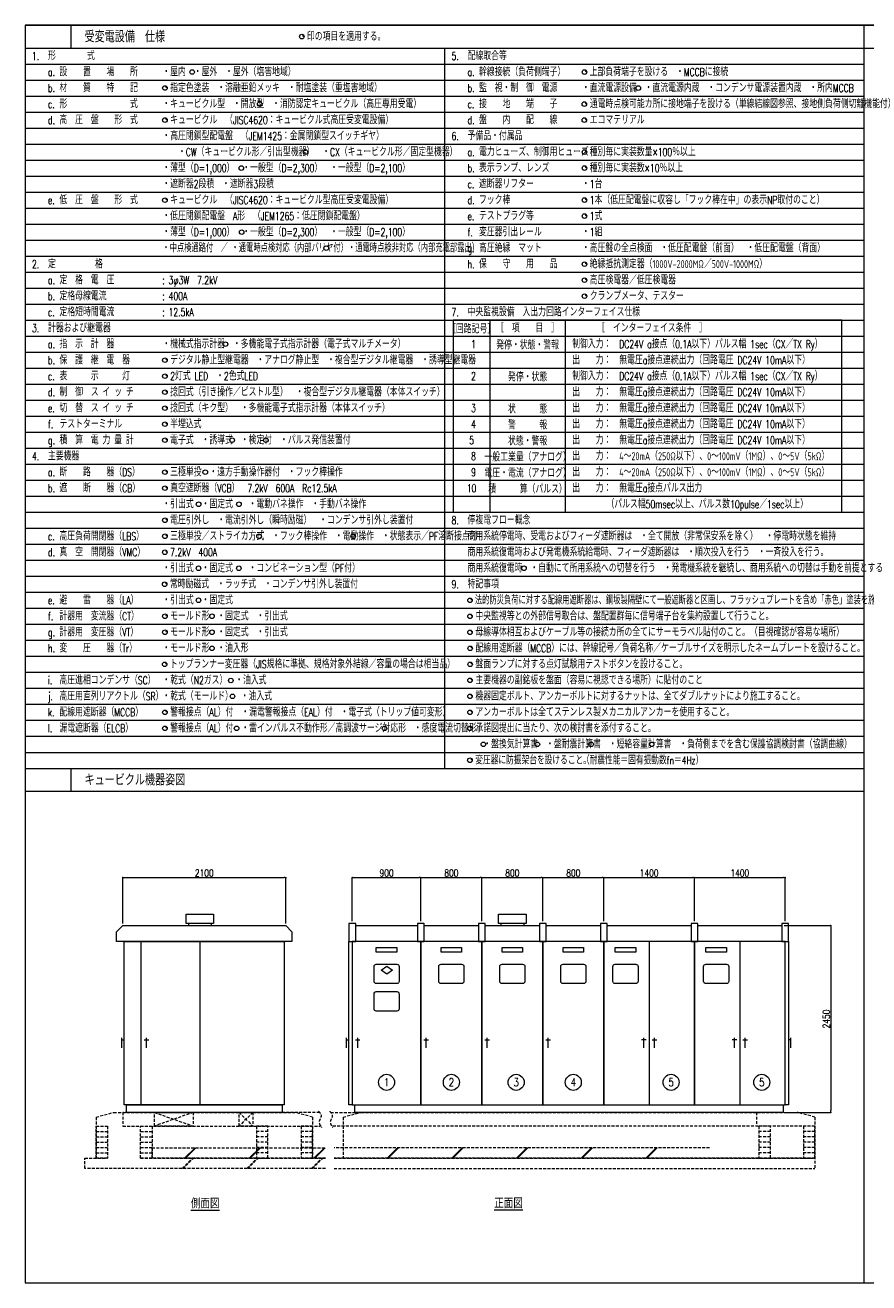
# Model space of a CAD drawing. Header units: millimetres. Extents: x 14 to 828, y 15 to 581.
# Drawn here: x 14 to 383, y 31 to 581 of the extents above; entities that cross this region are included whole.
import ezdxf
from ezdxf.enums import TextEntityAlignment as Align

# ---------------------------------------------------------------- set-up
doc = ezdxf.new("R2010")
doc.units = ezdxf.units.MM
doc.header["$LTSCALE"] = 0.2
doc.linetypes.add('HIDDEN', pattern=[9.525, 6.35, -3.175])
doc.layers.get('Defpoints').update_dxf_attribs({"color": 5})
for name, color, linetype in [('1_シンボル', 2, 'Continuous'), ('1_寸法', 7, 'Continuous'), ('1_文字', 3, 'Continuous'), ('1_表', 7, 'Continuous'), ('A_建築', 8, 'Continuous'), ('文字', 3, 'Continuous')]:
    doc.layers.add(name, color=color, linetype=linetype)
doc.styles.add('Dim', font='simplex.shx', dxfattribs={"width": 0.8, "bigfont": 'extfont2.shx'})
doc.styles.get("Standard").update_dxf_attribs({"font": 'simplex.shx', "width": 0.8, "bigfont": 'extfont2.shx'})
doc.dimstyles.new('1-1', dxfattribs={"dimtxt": 3, "dimasz": 0.75, "dimexe": 0, "dimexo": 1, "dimgap": 0.5, "dimtad": 1, "dimdec": 0, "dimtxsty": 'Dim', "dimblk": 'DOT', "dimcen": 2.5, "dimadec": 0, "dimazin": 0, "dimtfac": 1, "dimtdec": 0, "dimtix": 1, "dimtmove": 2, "dimatfit": 3, "dimldrblk": '引出', "dimfxl": 1, "dimlwd": -1, "dimlwe": -1, "dimarcsym": 0})

# ---------------------------------------------------------------- blocks, each defined once
blk = doc.blocks.new('_Dot')
at = {"color": 0, "linetype": 'ByBlock', "lineweight": -2}
blk.add_line((-0.5, 0), (-1, 0), dxfattribs=at)
at = {"color": 0, "linetype": 'ByBlock', "const_width": 0.5}
blk.add_lwpolyline([(-0.25, 0, 1), (0.25, 0, 1)], format="xyb", close=True, dxfattribs=at)
blk = doc.blocks.new('*D32')
at = {"layer": '1_寸法', "color": 0, "transparency": 16777216}
for p, q in [((56.19, 188.66), (56.19, 208.64)), ((56.94, 208.64), (126.76, 208.64)), ((127.51, 188.66), (127.51, 208.64))]:
    blk.add_line(p, q, dxfattribs=at)
at = {"layer": 'Defpoints', "color": 0, "transparency": 16777216}
for p in [(127.51, 208.64), (56.19, 187.66), (127.51, 187.66)]:
    blk.add_point(p, dxfattribs=at)
at = {"layer": '1_寸法', "color": 0, "transparency": 16777216, "xscale": 0.75, "yscale": 0.75, "zscale": 0.75, "rotation": 180}
blk.add_blockref('_Dot', (56.19, 208.64), dxfattribs=at)
at = {"layer": '1_寸法', "color": 0, "transparency": 16777216, "xscale": 0.75, "yscale": 0.75, "zscale": 0.75}
blk.add_blockref('_Dot', (127.51, 208.64), dxfattribs=at)
at = {"layer": '1_寸法', "color": 0, "transparency": 16777216, "insert": (91.85, 210.64), "char_height": 3, "attachment_point": 5, "style": 'Dim'}
blk.add_mtext('2100', dxfattribs=at)
blk = doc.blocks.new('引出')
at = {"color": 0, "linetype": 'ByBlock', "lineweight": -2}
for p, q in [((-3.86, 1.04), (0, 0)), ((0, 0), (-1, 0))]:
    blk.add_line(p, q, dxfattribs=at)
blk = doc.blocks.new('*D33')
at = {"layer": '1_寸法', "color": 0, "transparency": 16777216}
for p, q in [((156.58, 189.66), (156.58, 208.64)), ((157.33, 208.64), (185.83, 208.64)), ((186.58, 189.66), (186.58, 208.64))]:
    blk.add_line(p, q, dxfattribs=at)
at = {"layer": 'Defpoints', "color": 0, "transparency": 16777216}
for p in [(186.58, 208.64), (156.58, 188.66), (186.58, 188.66)]:
    blk.add_point(p, dxfattribs=at)
at = {"layer": '1_寸法', "color": 0, "transparency": 16777216, "xscale": 0.75, "yscale": 0.75, "zscale": 0.75, "rotation": 180}
blk.add_blockref('_Dot', (156.58, 208.64), dxfattribs=at)
at = {"layer": '1_寸法', "color": 0, "transparency": 16777216, "xscale": 0.75, "yscale": 0.75, "zscale": 0.75}
blk.add_blockref('_Dot', (186.58, 208.64), dxfattribs=at)
at = {"layer": '1_寸法', "color": 0, "transparency": 16777216, "insert": (171.58, 210.64), "char_height": 3, "attachment_point": 5, "style": 'Dim'}
blk.add_mtext('900', dxfattribs=at)
blk = doc.blocks.new('*D34')
at = {"layer": '1_寸法', "color": 0, "transparency": 16777216}
for p, q in [((186.58, 189.66), (186.58, 208.64)), ((187.33, 208.64), (212.5, 208.64)), ((213.25, 189.66), (213.25, 208.64))]:
    blk.add_line(p, q, dxfattribs=at)
at = {"layer": 'Defpoints', "color": 0, "transparency": 16777216}
for p in [(213.25, 208.64), (186.58, 188.66), (213.25, 188.66)]:
    blk.add_point(p, dxfattribs=at)
at = {"layer": '1_寸法', "color": 0, "transparency": 16777216, "xscale": 0.75, "yscale": 0.75, "zscale": 0.75, "rotation": 180}
blk.add_blockref('_Dot', (186.58, 208.64), dxfattribs=at)
at = {"layer": '1_寸法', "color": 0, "transparency": 16777216, "xscale": 0.75, "yscale": 0.75, "zscale": 0.75}
blk.add_blockref('_Dot', (213.25, 208.64), dxfattribs=at)
at = {"layer": '1_寸法', "color": 0, "transparency": 16777216, "insert": (199.91, 210.64), "char_height": 3, "attachment_point": 5, "style": 'Dim'}
blk.add_mtext('800', dxfattribs=at)
blk = doc.blocks.new('*D35')
at = {"layer": '1_寸法', "color": 0, "transparency": 16777216}
for p, q in [((213.25, 189.66), (213.25, 208.64)), ((214, 208.64), (239.16, 208.64)), ((239.91, 189.66), (239.91, 208.64))]:
    blk.add_line(p, q, dxfattribs=at)
at = {"layer": 'Defpoints', "color": 0, "transparency": 16777216}
for p in [(239.91, 208.64), (213.25, 188.66), (239.91, 188.66)]:
    blk.add_point(p, dxfattribs=at)
at = {"layer": '1_寸法', "color": 0, "transparency": 16777216, "xscale": 0.75, "yscale": 0.75, "zscale": 0.75, "rotation": 180}
blk.add_blockref('_Dot', (213.25, 208.64), dxfattribs=at)
at = {"layer": '1_寸法', "color": 0, "transparency": 16777216, "xscale": 0.75, "yscale": 0.75, "zscale": 0.75}
blk.add_blockref('_Dot', (239.91, 208.64), dxfattribs=at)
at = {"layer": '1_寸法', "color": 0, "transparency": 16777216, "insert": (226.58, 210.64), "char_height": 3, "attachment_point": 5, "style": 'Dim'}
blk.add_mtext('800', dxfattribs=at)
blk = doc.blocks.new('*D36')
at = {"layer": '1_寸法', "color": 0, "transparency": 16777216}
for p, q in [((239.91, 189.66), (239.91, 208.64)), ((240.66, 208.64), (265.83, 208.64)), ((266.58, 189.66), (266.58, 208.64))]:
    blk.add_line(p, q, dxfattribs=at)
at = {"layer": 'Defpoints', "color": 0, "transparency": 16777216}
for p in [(266.58, 208.64), (239.91, 188.66), (266.58, 188.66)]:
    blk.add_point(p, dxfattribs=at)
at = {"layer": '1_寸法', "color": 0, "transparency": 16777216, "xscale": 0.75, "yscale": 0.75, "zscale": 0.75, "rotation": 180}
blk.add_blockref('_Dot', (239.91, 208.64), dxfattribs=at)
at = {"layer": '1_寸法', "color": 0, "transparency": 16777216, "xscale": 0.75, "yscale": 0.75, "zscale": 0.75}
blk.add_blockref('_Dot', (266.58, 208.64), dxfattribs=at)
at = {"layer": '1_寸法', "color": 0, "transparency": 16777216, "insert": (253.25, 210.64), "char_height": 3, "attachment_point": 5, "style": 'Dim'}
blk.add_mtext('800', dxfattribs=at)
blk = doc.blocks.new('*D37')
at = {"layer": '1_寸法', "color": 0, "transparency": 16777216}
for p, q in [((266.58, 189.66), (266.58, 208.64)), ((267.33, 208.64), (305.5, 208.64)), ((306.25, 189.66), (306.25, 208.64))]:
    blk.add_line(p, q, dxfattribs=at)
at = {"layer": 'Defpoints', "color": 0, "transparency": 16777216}
for p in [(306.25, 208.64), (266.58, 188.66), (306.25, 188.66)]:
    blk.add_point(p, dxfattribs=at)
at = {"layer": '1_寸法', "color": 0, "transparency": 16777216, "xscale": 0.75, "yscale": 0.75, "zscale": 0.75, "rotation": 180}
blk.add_blockref('_Dot', (266.58, 208.64), dxfattribs=at)
at = {"layer": '1_寸法', "color": 0, "transparency": 16777216, "xscale": 0.75, "yscale": 0.75, "zscale": 0.75}
blk.add_blockref('_Dot', (306.25, 208.64), dxfattribs=at)
at = {"layer": '1_寸法', "color": 0, "transparency": 16777216, "insert": (286.41, 210.64), "char_height": 3, "attachment_point": 5, "style": 'Dim'}
blk.add_mtext('1400', dxfattribs=at)
blk = doc.blocks.new('*D38')
at = {"layer": '1_寸法', "color": 0, "transparency": 16777216}
for p, q in [((345.41, 187.66), (365.87, 187.66)), ((365.87, 186.91), (365.87, 106.74)), ((345.41, 105.99), (365.87, 105.99))]:
    blk.add_line(p, q, dxfattribs=at)
at = {"layer": 'Defpoints', "color": 0, "transparency": 16777216}
for p in [(344.41, 187.66), (344.41, 105.99), (365.87, 105.99)]:
    blk.add_point(p, dxfattribs=at)
at = {"layer": '1_寸法', "color": 0, "transparency": 16777216, "xscale": 0.75, "yscale": 0.75, "zscale": 0.75}
for p, rotation in [((365.87, 187.66), 90), ((365.87, 105.99), 270)]:
    blk.add_blockref('_Dot', p, dxfattribs=dict(at, rotation=rotation))
at = {"layer": '1_寸法', "color": 0, "transparency": 16777216, "insert": (363.87, 146.82), "char_height": 3, "attachment_point": 5, "rotation": 90, "style": 'Dim'}
blk.add_mtext('2450', dxfattribs=at)
blk = doc.blocks.new('*D39')
at = {"layer": '1_寸法', "color": 0, "transparency": 16777216}
for p, q in [((306.25, 189.66), (306.25, 208.64)), ((307, 208.64), (345.16, 208.64)), ((345.91, 189.66), (345.91, 208.64))]:
    blk.add_line(p, q, dxfattribs=at)
at = {"layer": 'Defpoints', "color": 0, "transparency": 16777216}
for p in [(345.91, 208.64), (306.25, 188.66), (345.91, 188.66)]:
    blk.add_point(p, dxfattribs=at)
at = {"layer": '1_寸法', "color": 0, "transparency": 16777216, "xscale": 0.75, "yscale": 0.75, "zscale": 0.75, "rotation": 180}
blk.add_blockref('_Dot', (306.25, 208.64), dxfattribs=at)
at = {"layer": '1_寸法', "color": 0, "transparency": 16777216, "xscale": 0.75, "yscale": 0.75, "zscale": 0.75}
blk.add_blockref('_Dot', (345.91, 208.64), dxfattribs=at)
at = {"layer": '1_寸法', "color": 0, "transparency": 16777216, "insert": (326.08, 210.64), "char_height": 3, "attachment_point": 5, "style": 'Dim'}
blk.add_mtext('1400', dxfattribs=at)

msp = doc.modelspace()

# ---------------------------------------------------------------- hatches: boundary and pattern name
at = {"layer": 'A_建築', "linetype": 'HIDDEN'}
h = msp.add_hatch(dxfattribs=at)
h.set_pattern_fill('JIS_LC_20', color=8)
h.set_pattern_definition([(45, (1115.016, -692.438), (-14.14214, 14.14214), []), (45, (1115.416, -692.438), (-14.14214, 14.14214), [])])
h.paths.add_polyline_path([(144.88, 85.99), (144.88, 90.54), (69, 90.54), (69, 85.99)])
h = msp.add_hatch(dxfattribs=at)
h.set_pattern_fill('JIS_LC_20', color=8)
h.set_pattern_definition([(45, (1118.74, -692.438), (-14.14214, 14.14214), []), (45, (1119.14, -692.438), (-14.14214, 14.14214), [])])
h.paths.add_polyline_path([(148.6, 85.99), (148.6, 90.54), (307.77, 90.54), (307.77, 85.99)])

# ---------------------------------------------------------------- linework, layer by layer
at = {"layer": '1_シンボル'}
for p, q in [((286.41, 180.66), (286.41, 109.32)), ((326.08, 180.66), (326.08, 109.32)), ((55.85, 134.21), (55.85, 138.58)), ((66.61, 134.21), (66.61, 138.58)), ((154.08, 134.21), (154.08, 138.58)), ((158.94, 134.21), (158.94, 138.58)), ((188.94, 134.21), (188.94, 138.58)), ((215.61, 134.21), (215.61, 138.58)), ((242.28, 134.21), (242.28, 138.58)), ((284.05, 134.21), (284.05, 138.58)), ((288.78, 134.21), (288.78, 138.58)), ((323.72, 134.21), (323.72, 138.58)), ((328.44, 134.21), (328.44, 138.58)), ((348.41, 134.21), (348.41, 138.58))]:
    msp.add_line(p, q, dxfattribs=at)
at = {"layer": '1_シンボル', "color": 7}
for points in [[(83.89, 188.66), (83.89, 192.66), (95.89, 192.66), (95.89, 188.66)], [(220.58, 188.66), (220.58, 192.66), (232.58, 192.66), (232.58, 188.66)]]:
    msp.add_lwpolyline(points, close=True, dxfattribs=at)
at = {"layer": '1_シンボル'}
for points in [[(53.51, 180.66), (53.51, 184.97), (56.19, 187.66), (127.51, 187.66), (127.51, 187.66), (130.19, 184.97), (130.19, 180.66)], [(155.08, 180.66), (158.08, 180.66), (158.08, 188.66), (155.08, 188.66)], [(158.08, 187.66), (185.08, 187.66), (185.08, 180.66), (158.08, 180.66)], [(185.08, 180.66), (188.08, 180.66), (188.08, 188.66), (185.08, 188.66)], [(188.08, 187.66), (211.75, 187.66), (211.75, 180.66), (188.08, 180.66)], [(211.75, 180.66), (214.75, 180.66), (214.75, 188.66), (211.75, 188.66)], [(211.75, 180.66), (214.75, 180.66), (214.75, 188.66), (211.75, 188.66)], [(214.75, 187.66), (238.41, 187.66), (238.41, 180.66), (214.75, 180.66)], [(238.41, 180.66), (241.41, 180.66), (241.41, 188.66), (238.41, 188.66)], [(241.41, 187.66), (265.08, 187.66), (265.08, 180.66), (241.41, 180.66)], [(265.08, 180.66), (268.08, 180.66), (268.08, 188.66), (265.08, 188.66)], [(268.08, 187.66), (304.75, 187.66), (304.75, 180.66), (268.08, 180.66)], [(304.75, 180.66), (307.75, 180.66), (307.75, 188.66), (304.75, 188.66)], [(307.75, 187.66), (344.41, 187.66), (344.41, 180.66), (307.75, 180.66)], [(344.41, 180.66), (347.41, 180.66), (347.41, 188.66), (344.41, 188.66)], [(56.85, 180.66), (126.85, 180.66), (126.85, 109.32), (56.85, 109.32)], [(89.89, 109.32), (64.25, 109.32), (64.25, 180.66), (89.89, 180.66)], [(156.58, 109.32), (155.08, 109.32), (155.08, 180.66), (156.58, 180.66)], [(186.58, 180.66), (156.58, 180.66), (156.58, 109.32), (186.58, 109.32)], [(167.08, 178.11), (176.08, 178.11), (176.08, 176.11), (167.08, 176.11)], [(213.25, 180.66), (186.58, 180.66), (186.58, 109.32), (213.25, 109.32)], [(195.41, 178.11), (204.41, 178.11), (204.41, 176.11), (195.41, 176.11)], [(239.91, 180.66), (213.25, 180.66), (213.25, 109.32), (239.91, 109.32)], [(222.08, 178.11), (231.08, 178.11), (231.08, 176.11), (222.08, 176.11)], [(266.58, 180.66), (239.91, 180.66), (239.91, 109.32), (266.58, 109.32)], [(248.75, 178.11), (257.75, 178.11), (257.75, 176.11), (248.75, 176.11)], [(306.25, 180.66), (266.58, 180.66), (266.58, 109.32), (306.25, 109.32)], [(271.56, 178.11), (280.56, 178.11), (280.56, 176.11), (271.56, 176.11)], [(345.91, 180.66), (306.25, 180.66), (306.25, 109.32), (345.91, 109.32)], [(311.23, 178.11), (320.23, 178.11), (320.23, 176.11), (311.23, 176.11)], [(347.41, 109.32), (345.91, 109.32), (345.91, 180.66), (347.41, 180.66)], [(169.17, 168.11), (171.67, 169.86), (174.17, 168.11), (171.67, 166.36)], [(57.85, 109.32), (125.85, 109.32), (125.85, 105.99), (57.85, 105.99)], [(157.73, 109.32), (345.07, 109.32), (345.07, 105.99), (157.73, 105.99)]]:
    msp.add_lwpolyline(points, close=True, dxfattribs=at)
for points in [[(84.89, 188.66), (84.89, 187.66)], [(94.89, 188.66), (94.89, 187.66)], [(221.58, 188.66), (221.58, 187.66)], [(231.58, 188.66), (231.58, 187.66)], [(55.85, 137.68), (56.85, 137.68)], [(65.61, 137.68), (67.61, 137.68)], [(154.08, 137.68), (155.08, 137.68)], [(157.94, 137.68), (159.94, 137.68)], [(187.94, 137.68), (189.94, 137.68)], [(214.61, 137.68), (216.61, 137.68)], [(241.28, 137.68), (243.28, 137.68)], [(285.05, 137.68), (283.05, 137.68)], [(287.78, 137.68), (289.78, 137.68)], [(324.72, 137.68), (322.72, 137.68)], [(327.44, 137.68), (329.44, 137.68)], [(348.41, 137.68), (347.41, 137.68)]]:
    msp.add_lwpolyline(points, dxfattribs=at)
for points in [[(177.08, 169.78), (177.08, 163.28, -0.414214), (176.08, 162.28), (167.08, 162.28, -0.414214), (166.08, 163.28), (166.08, 169.78, -0.414214), (167.08, 170.78), (176.08, 170.78, -0.414214)], [(205.41, 169.78), (205.41, 163.28, -0.414214), (204.41, 162.28), (195.41, 162.28, -0.414214), (194.41, 163.28), (194.41, 169.78, -0.414214), (195.41, 170.78), (204.41, 170.78, -0.414214)], [(232.08, 169.78), (232.08, 163.28, -0.414214), (231.08, 162.28), (222.08, 162.28, -0.414214), (221.08, 163.28), (221.08, 169.78, -0.414214), (222.08, 170.78), (231.08, 170.78, -0.414214)], [(258.75, 169.78), (258.75, 163.28, -0.414214), (257.75, 162.28), (248.75, 162.28, -0.414214), (247.75, 163.28), (247.75, 169.78, -0.414214), (248.75, 170.78), (257.75, 170.78, -0.414214)], [(281.56, 169.78), (281.56, 163.28, -0.414214), (280.56, 162.28), (271.56, 162.28, -0.414214), (270.56, 163.28), (270.56, 169.78, -0.414214), (271.56, 170.78), (280.56, 170.78, -0.414214)], [(321.23, 169.78), (321.23, 163.28, -0.414214), (320.23, 162.28), (311.23, 162.28, -0.414214), (310.23, 163.28), (310.23, 169.78, -0.414214), (311.23, 170.78), (320.23, 170.78, -0.414214)], [(177.08, 157.78), (177.08, 151.28, -0.414214), (176.08, 150.28), (167.08, 150.28, -0.414214), (166.08, 151.28), (166.08, 157.78, -0.414214), (167.08, 158.78), (176.08, 158.78, -0.414214)]]:
    msp.add_lwpolyline(points, format="xyb", close=True, dxfattribs=at)
at = {"layer": '1_文字', "color": 1, "linetype": 'Continuous'}
msp.add_circle((134.5, 576.44), 1, dxfattribs=at)
at = {"layer": '1_文字', "linetype": 'Continuous'}
for centre in [(171.58, 119.13), (199.91, 119.13), (228.25, 119.13), (253.25, 119.13), (296, 119.13), (335.67, 119.13)]:
    msp.add_circle(centre, 3.5, dxfattribs=at)
at = {"layer": '1_表', "color": 6}
for p, q in [((13.5, 581.44), (827.5, 581.44)), ((33.5, 581.44), (33.5, 571.44)), ((380.5, 31.44), (380.5, 581.44)), ((13.5, 571.44), (827.5, 571.44)), ((197, 256.44), (197, 571.44)), ((13.5, 256.44), (380.5, 256.44)), ((33.5, 256.44), (33.5, 246.44)), ((13.5, 246.44), (380.5, 246.44))]:
    msp.add_line(p, q, dxfattribs=at)
at = {"layer": '1_表'}
for p, q in [((13.5, 564.44), (380.5, 564.44)), ((13.5, 557.44), (380.5, 557.44)), ((13.5, 550.44), (380.5, 550.44)), ((13.5, 543.44), (380.5, 543.44)), ((13.5, 536.44), (380.5, 536.44)), ((13.5, 529.44), (380.5, 529.44)), ((13.5, 522.44), (380.5, 522.44)), ((13.5, 515.44), (380.5, 515.44)), ((13.5, 508.44), (380.5, 508.44)), ((13.5, 501.44), (380.5, 501.44)), ((13.5, 494.44), (380.5, 494.44)), ((13.5, 487.44), (380.5, 487.44)), ((13.5, 480.44), (380.5, 480.44)), ((13.5, 473.44), (380.5, 473.44)), ((13.5, 466.44), (380.5, 466.44)), ((13.5, 459.44), (380.5, 459.44)), ((13.5, 452.44), (380.5, 452.44)), ((216.75, 452.44), (216.75, 368.44)), ((249.75, 452.44), (249.75, 368.44)), ((13.5, 445.44), (380.5, 445.44)), ((13.5, 438.44), (380.5, 438.44)), ((13.5, 431.44), (380.5, 431.44)), ((13.5, 424.44), (380.5, 424.44)), ((13.5, 417.44), (380.5, 417.44)), ((13.5, 410.44), (380.5, 410.44)), ((13.5, 403.44), (380.5, 403.44)), ((13.5, 396.44), (380.5, 396.44)), ((13.5, 389.44), (380.5, 389.44)), ((13.5, 382.44), (380.5, 382.44)), ((13.5, 375.44), (380.5, 375.44)), ((13.5, 368.44), (380.5, 368.44)), ((13.5, 361.44), (380.5, 361.44)), ((13.5, 354.44), (380.5, 354.44)), ((13.5, 347.44), (380.5, 347.44)), ((13.5, 340.44), (380.5, 340.44)), ((13.5, 333.44), (380.5, 333.44)), ((13.5, 326.44), (380.5, 326.44)), ((13.5, 319.44), (380.5, 319.44)), ((13.5, 312.44), (380.5, 312.44)), ((13.5, 305.44), (380.5, 305.44)), ((13.5, 298.44), (380.5, 298.44)), ((13.5, 291.44), (380.5, 291.44)), ((13.5, 284.44), (380.5, 284.44)), ((13.5, 277.44), (380.5, 277.44)), ((13.5, 270.44), (380.5, 270.44)), ((13.5, 263.44), (380.5, 263.44))]:
    msp.add_line(p, q, dxfattribs=at)
at = {"layer": '1_表', "color": 6}
msp.add_lwpolyline([(13.5, 31.44), (827.5, 31.44), (827.5, 581.44), (13.5, 581.44)], close=True, dxfattribs=at)
at = {"layer": '1_表'}
msp.add_lwpolyline([(370.75, 368.44), (370.75, 452.44), (200.75, 452.44), (200.75, 368.44)], close=True, dxfattribs=at)
at = {"layer": 'A_建築', "color": 7, "linetype": 'HIDDEN'}
for p, q in [((44.53, 103.92), (52.25, 105.99)), ((70, 105.99), (87, 99.99)), ((87, 105.99), (70, 99.99)), ((107.08, 105.99), (113.08, 99.99)), ((113.08, 105.99), (107.08, 99.99)), ((147.15, 105.99), (351.18, 105.99)), ((333.43, 105.99), (333.43, 99.99)), ((358.9, 103.92), (351.18, 105.99)), ((358.9, 99.99), (147.61, 99.99)), ((44.53, 97.66), (49.53, 97.66)), ((44.53, 95.32), (49.53, 95.32)), ((64, 97.66), (69, 97.66)), ((64, 95.32), (69, 95.32)), ((119.7, 97.66), (114.7, 97.66)), ((119.7, 95.32), (114.7, 95.32)), ((139.18, 97.66), (134.18, 97.66)), ((139.18, 95.32), (134.18, 95.32)), ((339.43, 97.66), (334.43, 97.66)), ((339.43, 95.32), (334.43, 95.32)), ((358.9, 97.66), (353.9, 97.66)), ((358.9, 95.32), (353.9, 95.32)), ((44.53, 92.99), (49.53, 92.99)), ((44.53, 90.66), (49.53, 90.66)), ((44.53, 88.32), (49.53, 88.32)), ((64, 92.99), (69, 92.99)), ((64, 90.66), (69, 90.66)), ((64, 88.32), (69, 88.32)), ((119.7, 92.99), (114.7, 92.99)), ((119.7, 90.66), (114.7, 90.66)), ((119.7, 88.32), (114.7, 88.32)), ((139.18, 92.99), (134.18, 92.99)), ((139.18, 90.66), (134.18, 90.66)), ((139.18, 88.32), (134.18, 88.32)), ((339.43, 92.99), (334.43, 92.99)), ((339.43, 90.66), (334.43, 90.66)), ((339.43, 88.32), (334.43, 88.32)), ((358.9, 92.99), (353.9, 92.99)), ((358.9, 90.66), (353.9, 90.66)), ((358.9, 88.32), (353.9, 88.32))]:
    msp.add_line(p, q, dxfattribs=at)
at = {"layer": 'A_建築', "linetype": 'HIDDEN'}
for p, q in [((52.25, 105.99), (131.45, 105.99)), ((139.18, 103.92), (131.45, 105.99)), ((152.52, 103.92), (160.25, 105.99))]:
    msp.add_line(p, q, dxfattribs=at)
at = {"layer": 'A_建築', "color": 2, "linetype": 'HIDDEN'}
msp.add_line((64, 85.99), (144.88, 85.99), dxfattribs=at)
at = {"layer": 'A_建築', "color": 8, "linetype": 'HIDDEN'}
for p, q in [((82.16, 81.44), (86.71, 85.99)), ((82.56, 81.44), (87.11, 85.99)), ((110.45, 81.44), (115, 85.99)), ((110.85, 81.44), (115.4, 85.99)), ((138.73, 81.44), (143.28, 85.99)), ((139.13, 81.44), (143.68, 85.99))]:
    msp.add_line(p, q, dxfattribs=at)
at = {"layer": 'A_建築', "color": 7, "linetype": 'HIDDEN'}
for points in [[(142.28, 105.99), (56.25, 105.99), (56.25, 99.99), (142.74, 99.99)], [(44.53, 103.92), (44.53, 85.99)], [(139.18, 103.92), (139.18, 85.99)], [(152.52, 103.92), (152.52, 85.99)], [(358.9, 103.92), (358.9, 81.44)], [(144.88, 81.44), (39.63, 81.44), (39.63, 85.99), (49.53, 85.99)], [(64, 85.99), (144.88, 85.99)], [(358.9, 85.99), (148.6, 85.99)], [(283.73, 85.99), (358.9, 85.99)], [(148.6, 81.44), (358.9, 81.44)]]:
    msp.add_lwpolyline(points, dxfattribs=at)
for points in [[(87, 105.99), (87, 99.99), (70, 99.99), (70, 105.99)], [(113.08, 105.99), (113.08, 99.99), (107.08, 99.99), (107.08, 105.99)], [(49.53, 99.99), (49.53, 85.99), (44.53, 85.99), (44.53, 99.99)], [(69, 99.99), (69, 85.99), (64, 85.99), (64, 99.99)], [(114.7, 99.99), (114.7, 85.99), (119.7, 85.99), (119.7, 99.99)], [(134.18, 99.99), (134.18, 85.99), (139.18, 85.99), (139.18, 99.99)], [(334.43, 99.99), (334.43, 85.99), (339.43, 85.99), (339.43, 99.99)], [(353.9, 99.99), (353.9, 85.99), (358.9, 85.99), (358.9, 99.99)]]:
    msp.add_lwpolyline(points, close=True, dxfattribs=at)
at = {"layer": 'A_建築', "color": 8, "linetype": 'HIDDEN'}
for points in [[(144.88, 85.99), (69, 85.99), (69, 90.54), (144.88, 90.54)], [(312.77, 90.54), (148.6, 90.54)], [(148.6, 85.99), (358.9, 85.99)]]:
    msp.add_lwpolyline(points, dxfattribs=at)
at = {"layer": 'A_建築', "color": 7, "linetype": 'HIDDEN'}
for points in [[(141.85, 106.52), (142.96, 104.47), (142.1, 101.99), (143.15, 99.37)], [(146.72, 106.52), (147.83, 104.47), (146.97, 101.99), (148.02, 99.37)]]:
    msp.add_spline(points, degree=3, dxfattribs=at)
at = {"layer": '文字', "color": 1, "linetype": 'Continuous'}
for centre in [(86.54, 560.94), (258.13, 560.92), (74.64, 553.94), (281.66, 553.92), (116.05, 546.94), (258.08, 546.92), (74.63, 539.94), (258.08, 539.92), (136.1, 525.94), (258.13, 525.94), (108.04, 518.94), (258.13, 518.94), (74.63, 504.92), (258.13, 504.94), (258.13, 497.94), (108.2, 490.94), (145.18, 483.94), (258.13, 476.94), (258.13, 469.94), (258.13, 462.94), (101.08, 441.94), (74.63, 434.94), (74.63, 427.94), (74.63, 420.94), (74.63, 413.94), (74.63, 406.94), (74.63, 399.94), (104.03, 399.94), (118.74, 399.94), (74.63, 385.94), (92.28, 385.94), (74.63, 378.94), (89.35, 371.94), (106.99, 371.94), (74.63, 364.94), (74.63, 357.94), (115.8, 357.94), (156.97, 357.94), (74.6, 350.94), (89.33, 343.94), (106.98, 343.94), (231.66, 343.94), (74.5, 336.94), (89.34, 329.94), (208.05, 329.92), (74.63, 322.94), (95.22, 322.94), (208.05, 322.92), (74.63, 315.94), (95.22, 315.94), (208.05, 315.92), (95.2, 308.94), (208.13, 308.92), (74.5, 301.94), (208.13, 301.92), (103.47, 294.84), (208.05, 294.92), (104.19, 287.92), (208.05, 287.92), (74.63, 280.94), (208.05, 280.92), (74.63, 273.94), (105.98, 273.94), (170.66, 273.94), (208.05, 273.92), (213.89, 266.94), (237.53, 266.94), (261.05, 266.94), (287.53, 266.94), (208.03, 259.97)]:
    msp.add_circle(centre, 1, dxfattribs=at)

# ---------------------------------------------------------------- texts
at = {"layer": '1_文字', "linetype": 'Continuous', "width": 0.8}
for s, p in [('受変電設備\u3000仕様', (39.5, 573.94)), ('キュービクル機器姿図', (39.5, 248.94))]:
    msp.add_text(s, height=5, dxfattribs=at).set_placement(p)
at = {"layer": '1_文字', "linetype": 'Continuous'}
for s, height, width, p in [('・印の項目を適用する。', 3.5, 0.7, (133.31, 576.4)), ('1.', 3.5, 0.7, (16.5, 567.94)), ('形 \u3000\u3000 \u3000式', 3.5, 0.7, (23.5, 567.94)), ('5.', 3.5, 0.7, (200, 567.94)), ('配線取合等', 3.5, 0.7, (207, 567.94)), ('a.', 3.5, 0.7, (23.5, 560.94)), ('設\u3000\u3000置\u3000\u3000場\u3000\u3000所', 3.5, 0.7, (28.5, 560.94)), ('・屋内\u3000・屋外\u3000・屋外（塩害地域）', 3.5, 0.7, (73.5, 560.94)), ('a.', 3.5, 0.7, (207, 560.94)), ('幹線接続（負荷側端子）', 3.5, 0.7, (212, 560.94)), ('・上部負荷端子を設ける\u3000・MCCBに接続', 3.5, 0.7, (257, 560.94)), ('b.', 3.5, 0.7, (23.5, 553.94)), ('材\u3000\u3000質\u3000\u3000特\u3000\u3000記', 3.5, 0.7, (28.5, 553.94)), ('・指定色塗装\u3000・溶融亜鉛メッキ\u3000・耐塩塗装（重塩害地域）', 3.5, 0.7, (73.5, 553.94)), ('b.', 3.5, 0.7, (207, 553.94)), ('監\u3000視・制\u3000御\u3000電源', 3.5, 0.7, (212, 553.94)), ('・直流電源設備\u3000・直流電源内蔵\u3000・コンデンサ電源装置内蔵\u3000・所内MCCB', 3.5, 0.7, (257, 553.94)), ('c.', 3.5, 0.7, (23.5, 546.94)), ('形\u3000\u3000\u3000\u3000\u3000\u3000\u3000\u3000式', 3.5, 0.7, (28.5, 546.94)), ('・キュービクル型\u3000・開放型\u3000・消防認定キュービクル（高圧専用受電）', 3.5, 0.7, (73.5, 546.94)), ('c.', 3.5, 0.7, (207, 546.94)), ('接\u3000\u3000地\u3000\u3000端\u3000\u3000子', 3.5, 0.7, (212, 546.94)), ('・通電時点検可能カ所に接地端子を設ける（単線結線図参照、接地側負荷側切離機能付）', 3.5, 0.7, (257, 546.94)), ('d.', 3.5, 0.7, (23.5, 539.94)), ('高\u3000圧\u3000盤\u3000\u3000形\u3000式', 3.5, 0.7, (28.5, 539.94)), ('・キュービクル\u3000（JISC4620：キュービクル式高圧受変電設備）', 3.5, 0.7, (73.5, 539.94)), ('d.', 3.5, 0.7, (207, 539.94)), ('盤\u3000\u3000内\u3000\u3000配\u3000\u3000線', 3.5, 0.7, (212, 539.94)), ('・エコマテリアル', 3.5, 0.7, (257, 539.94)), ('・高圧閉鎖型配電盤\u3000（JEM1425：金属閉鎖型スイッチギヤ）\u3000', 3.5, 0.7, (73.5, 532.94)), ('6.', 3.5, 0.7, (200, 532.94)), ('予備品・付属品', 3.5, 0.7, (207, 532.94)), ('\u3000\u3000・CW（キュービクル形／引出型機器）\u3000・CX（キュービクル形／固定型機器）', 3.5, 0.7, (73.5, 525.94)), ('電力ヒューズ、制御用ヒューズ\u3000', 3.5, 0.7, (212, 525.94)), ('・種別毎に実装数量×100％以上', 3.5, 0.7, (257, 525.94)), ('a.', 3.5, 0.7, (207, 525.94)), ('・薄型（D=1,000）\u3000・一般型（D=2,300）\u3000・一般型（D=2,100）', 3.5, 0.7, (73.5, 518.94)), ('b.', 3.5, 0.7, (207, 518.94)), ('表示ランプ、レンズ', 3.5, 0.7, (212, 518.94)), ('・種別毎に実装数×10％以上', 3.5, 0.7, (257, 518.94)), ('・遮断器2段積\u3000・遮断器3段積', 3.5, 0.7, (73.5, 511.94)), ('c.', 3.5, 0.7, (207, 511.94)), ('遮断器リフター', 3.5, 0.7, (212, 511.94)), ('・1台', 3.5, 0.7, (257, 511.94)), ('低\u3000圧\u3000盤\u3000\u3000形\u3000式', 3.5, 0.7, (28.5, 504.94)), ('・キュービクル\u3000（JISC4620：キュービクル型高圧受変電設備）', 3.5, 0.7, (73.5, 504.94)), ('d.', 3.5, 0.7, (207, 504.94)), ('フック棒', 3.5, 0.7, (212, 504.94)), ('・1本（低圧配電盤に収容し「フック棒在中」の表示NP取付のこと）', 3.5, 0.7, (257, 504.94)), ('e.', 3.5, 0.7, (23.5, 504.94)), ('・低圧閉鎖配電盤\u3000A形\u3000（JEM1265：低圧閉鎖配電盤）\u3000', 3.5, 0.7, (73.5, 497.94)), ('e.', 3.5, 0.7, (207, 497.94)), ('テストプラグ等', 3.5, 0.7, (212, 497.94)), ('・1式', 3.5, 0.7, (257, 497.94)), ('・薄型（D=1,000）\u3000・一般型（D=2,300）\u3000・一般型（D=2,100）', 3.5, 0.7, (73.5, 490.94)), ('f.', 3.5, 0.7, (207, 490.94)), ('変圧器引出レール', 3.5, 0.7, (212, 490.94)), ('・1組', 3.5, 0.7, (257, 490.94)), ('・中点検通路付\u3000／ ・通電時点検対応（内部バリヤ付）・通電時点検非対応（内部充電部露出）', 3.5, 0.65, (73.5, 483.94)), ('g.', 3.5, 0.7, (207, 483.94)), ('高圧絶縁\u3000マット', 3.5, 0.7, (212, 483.94)), ('・高圧盤の全点検面\u3000・低圧配電盤（前面）\u3000・低圧配電盤（背面）\u3000', 3.5, 0.7, (257, 483.94)), ('2.', 3.5, 0.7, (16.5, 476.94)), ('定\u3000\u3000\u3000\u3000\u3000格', 3.5, 0.7, (23.5, 476.94)), ('h.', 3.5, 0.7, (207, 476.94)), ('保\u3000\u3000守\u3000\u3000用\u3000\u3000品', 3.5, 0.7, (212, 476.94)), ('・絶縁抵抗測定器（1000V-2000MΩ／500V-1000MΩ）', 3.5, 0.7, (257, 476.94)), ('a.', 3.5, 0.7, (23.5, 469.94)), ('定\u3000格\u3000電\u3000圧', 3.5, 0.7, (28.5, 469.94)), (': 3φ3W\u30007.2kV', 3.5, 0.7, (73.5, 469.94)), ('・高圧検電器／低圧検電器', 3.5, 0.7, (257, 469.94)), ('b.', 3.5, 0.7, (23.5, 462.94)), ('定格母線電流', 3.5, 0.7, (28.5, 462.94)), (': 400A', 3.5, 0.7, (73.5, 462.94)), ('・クランプメータ、テスター', 3.5, 0.7, (257, 462.94)), ('c.', 3.5, 0.7, (23.5, 455.94)), ('定格短時間電流', 3.5, 0.7, (28.5, 455.94)), (': 12.5kA', 3.5, 0.7, (73.5, 455.94)), ('7.', 3.5, 0.7, (200, 455.94)), ('中央監視設備\u3000入出力回路インターフェイス仕様', 3.5, 0.7, (207, 455.94)), ('計器および継電器', 3.5, 0.7, (23.5, 448.94)), ('3.', 3.5, 0.7, (16.5, 448.94)), ('a.', 3.5, 0.7, (23.5, 441.94)), ('指\u3000示\u3000計\u3000器', 3.5, 0.7, (28.5, 441.94)), ('・機械式指示計器\u3000・多機能電子式指示計器（電子式マルチメータ）\u3000', 3.5, 0.7, (73.5, 441.94)), ('制御入力：\u3000DC24V a接点（0.1A以下）パルス幅 1sec（CX／TX Ry）', 3.5, 0.7, (252.75, 441.94)), ('b.', 3.5, 0.7, (23.5, 434.94)), ('保\u3000護\u3000継\u3000電\u3000器', 3.5, 0.7, (28.5, 434.94)), ('・デジタル静止型継電器\u3000・アナログ静止型\u3000・複合型デジタル継電器\u3000・誘導型継電器', 3.5, 0.7, (73.5, 434.94)), ('出\u3000\u3000力：\u3000無電圧a接点連続出力（回路電圧 DC24V 10mA以下）', 3.5, 0.7, (252.75, 434.94)), ('表\u3000\u3000\u3000示\u3000\u3000\u3000灯', 3.5, 0.7, (28.5, 427.94)), ('・2灯式 LED\u3000・2色式LED', 3.5, 0.7, (73.5, 427.94)), ('制御入力：\u3000DC24V a接点（0.1A以下）パルス幅 1sec（CX／TX Ry）', 3.5, 0.7, (252.75, 427.94)), ('c.', 3.5, 0.7, (23.5, 427.94)), ('d.', 3.5, 0.7, (23.5, 420.94)), ('制\u3000御\u3000ス イ ッ チ', 3.5, 0.7, (28.5, 420.94)), ('・捻回式（引き操作／ピストル型）\u3000・複合型デジタル継電器（本体スイッチ）', 3.5, 0.7, (73.5, 420.94)), ('出\u3000\u3000力：\u3000無電圧a接点連続出力（回路電圧 DC24V 10mA以下）', 3.5, 0.7, (252.75, 420.94)), ('e.', 3.5, 0.7, (23.5, 413.94)), ('切\u3000替\u3000ス イ ッ チ', 3.5, 0.7, (28.5, 413.94)), ('・捻回式（キク型）\u3000・多機能電子式指示計器（本体スイッチ）', 3.5, 0.7, (73.5, 413.94)), ('出\u3000\u3000力：\u3000無電圧a接点連続出力（回路電圧 DC24V 10mA以下）', 3.5, 0.7, (252.75, 413.94)), ('f.', 3.5, 0.7, (23.5, 406.94)), ('テストターミナル', 3.5, 0.7, (28.5, 406.94)), ('・半埋込式', 3.5, 0.7, (73.5, 406.94)), ('出\u3000\u3000力：\u3000無電圧a接点連続出力（回路電圧 DC24V 10mA以下）', 3.5, 0.7, (252.75, 406.94)), ('積\u3000算\u3000電 力 量 計', 3.5, 0.7, (28.5, 399.94)), ('・電子式\u3000・誘導式\u3000・検定付\u3000・パルス発信装置付', 3.5, 0.7, (73.5, 399.94)), ('出\u3000\u3000力：\u3000無電圧a接点連続出力（回路電圧 DC24V 10mA以下）', 3.5, 0.7, (252.75, 399.94)), ('g.', 3.5, 0.7, (23.5, 399.94)), ('4.', 3.5, 0.7, (16.5, 392.94)), ('主要機器', 3.5, 0.7, (23.5, 392.94)), ('出\u3000\u3000力：\u30004～20mA（250Ω以下）、0～100mV（1MΩ）、0～5V（5kΩ）', 3.5, 0.7, (252.75, 392.94)), ('a.', 3.5, 0.7, (23.5, 385.94)), ('断\u3000\u3000路\u3000\u3000器（DS）', 3.5, 0.7, (28.5, 385.94)), ('・三極単投\u3000・遠方手動操作器付\u3000・フック棒操作', 3.5, 0.7, (73.5, 385.94)), ('出\u3000\u3000力：\u30004～20mA（250Ω以下）、0～100mV（1MΩ）、0～5V（5kΩ）', 3.5, 0.7, (252.75, 385.94)), ('b.', 3.5, 0.7, (23.5, 378.94)), ('遮\u3000\u3000断\u3000\u3000器（CB）', 3.5, 0.7, (28.5, 378.94)), ('・真空遮断器（VCB）\u30007.2kV\u3000600A\u3000Rc12.5kA', 3.5, 0.7, (73.5, 378.94)), ('出\u3000\u3000力：\u3000無電圧a接点パルス出力', 3.5, 0.7, (252.75, 378.94)), ('・引出式\u3000・固定式\u3000\u3000・電動バネ操作\u3000・手動バネ操作', 3.5, 0.7, (73.5, 371.94)), ('（パルス幅50msec以上、パルス数10pulse／1sec以上）', 3.5, 0.7, (267.75, 371.94)), ('・電圧引外し\u3000・電流引外し（瞬時励磁）\u3000・コンデンサ引外し装置付', 3.5, 0.7, (73.5, 364.94)), ('8.', 3.5, 0.7, (200, 364.94)), ('停複電フロー概念', 3.5, 0.7, (207, 364.94)), ('c.', 3.5, 0.7, (23.5, 357.94)), ('高圧負荷開閉器（LBS）', 3.5, 0.7, (28.5, 357.94)), ('・三極単投／ストライカ方式\u3000・フック棒操作\u3000・電動操作\u3000・状態表示／PF溶断接点付', 3.5, 0.7, (73.5, 357.94)), ('商用系統停電時、受電およびフィーダ遮断器は\u3000・全て開放（非常保安系を除く）\u3000・停電時状態を維持', 3.5, 0.7, (207, 357.94)), ('d.', 3.5, 0.7, (23.5, 350.94)), ('真\u3000空\u3000開閉器（VMC）', 3.5, 0.7, (28.5, 350.94)), ('・7.2kV\u3000400A', 3.5, 0.7, (73.5, 350.94)), ('商用系統復電時および発電機系統給電時、フィーダ遮断器は\u3000・順次投入を行う\u3000・一斉投入を行う。', 3.5, 0.7, (207, 350.94)), ('・引出式\u3000・固定式\u3000\u3000・コンビネーション型（PF付）', 3.5, 0.7, (73.5, 343.94)), ('商用系統復電時\u3000・自動にて所用系統への切替を行う\u3000・発電機系統を継続し、商用系統への切替は手動を前提とする', 3.5, 0.7, (207, 343.94)), ('・常時励磁式\u3000・ラッチ式\u3000・コンデンサ引外し装置付', 3.5, 0.7, (73.4, 336.94)), ('9.', 3.5, 0.7, (200, 336.94)), ('特記事項', 3.5, 0.7, (207, 336.94)), ('e.', 3.5, 0.7, (23.5, 329.94)), ('避\u3000\u3000雷\u3000\u3000器（LA）', 3.5, 0.7, (28.5, 329.94)), ('・引出式\u3000・固定式', 3.5, 0.7, (73.5, 329.94)), ('・法的防災負荷に対する配線用遮断器は、鋼坂製隔壁にて一般遮断器と区画し、フラッシュプレートを含め「赤色」塗装を施すこと。', 3.5, 0.65, (207, 329.94)), ('f.', 3.5, 0.7, (23.5, 322.94)), ('計器用\u3000変流器（CT）', 3.5, 0.7, (28.5, 322.94)), ('・モールド形\u3000・固定式\u3000・引出式', 3.5, 0.7, (73.5, 322.94)), ('・中央監視等との外部信号取合は、盤配置群毎に信号端子台を集約設置して行うこと。', 3.5, 0.7, (207, 322.94)), ('g.', 3.5, 0.7, (23.5, 315.94)), ('計器用\u3000変圧器（VT）', 3.5, 0.7, (28.5, 315.94)), ('・モールド形\u3000・固定式\u3000・引出式', 3.5, 0.7, (73.5, 315.94)), ('・母線導体相互およびケーブル等の接続カ所の全てにサーモラベル貼付のこと。（目視確認が容易な場所）', 3.5, 0.7, (207, 315.94)), ('h.', 3.5, 0.7, (23.5, 308.94)), ('変\u3000\u3000圧\u3000\u3000器（Tr）', 3.5, 0.7, (28.5, 308.94)), ('・モールド形\u3000・油入形', 3.5, 0.7, (73.5, 308.94)), ('・配線用遮断器（MCCB）には、幹線記号／負荷名称／ケーブルサイズを明示したネームプレートを設けること。', 3.5, 0.7, (207, 308.94)), ('・トップランナー変圧器（JIS規格に準拠、規格対象外結線／容量の場合は相当品）', 3.5, 0.7, (73.37, 301.94)), ('・盤面ランプに対する点灯試験用テストボタンを設けること。', 3.5, 0.7, (207, 301.94)), ('高圧進相コンデンサ（SC）', 3.5, 0.7, (28.5, 294.94)), ('・乾式（N2ガス）\u3000・油入式', 3.5, 0.7, (73.5, 294.94)), ('・主要機器の副銘板を盤面（容易に視認できる場所）に貼付のこと', 3.5, 0.7, (207, 294.94)), ('i.', 3.5, 0.7, (23.5, 294.94)), ('j.', 3.5, 0.7, (23.5, 287.94)), ('高圧用直列リアクトル（SR）', 3.5, 0.7, (28.5, 287.94)), ('・乾式（モールド）\u3000・油入式', 3.5, 0.7, (73.5, 287.94)), ('・機器固定ボルト、アンカーボルトに対するナットは、全てダブルナットにより施工すること。', 3.5, 0.7, (207, 287.94)), ('k.', 3.5, 0.7, (23.5, 280.94)), ('配線用遮断器（MCCB）', 3.5, 0.7, (28.5, 280.94)), ('・警報接点（AL）付\u3000・漏電警報接点（EAL）付\u3000・電子式（トリップ値可変形）', 3.5, 0.7, (73.5, 280.94)), ('・アンカーボルトは全てステンレス製メカニカルアンカーを使用すること。', 3.5, 0.7, (207, 280.94)), ('l.', 3.5, 0.7, (23.5, 273.94)), ('漏電遮断器（ELCB）', 3.5, 0.7, (28.5, 273.94)), ('・警報接点（AL）付\u3000・雷インパルス不動作形／高調波サージ対応形\u3000・感度電流切替形', 3.5, 0.7, (73.5, 273.94)), ('・承諾図提出に当たり、次の検討書を添付すること。', 3.5, 0.7, (207, 273.94)), ('\u3000\u3000・盤換気計算書\u3000・盤耐震計算書\u3000・短絡容量計算書\u3000・負荷側までを含む保護協調検討書（協調曲線）', 3.5, 0.7, (207, 266.94)), ('・変圧器に防振架台を設けること。', 3.4398, 0.7, (207, 259.94)), ('（耐震性能＝固有振動数fn＝4Hz）', 3.4398, 0.7, (257, 259.94))]:
    msp.add_text(s, height=height, dxfattribs=dict(at, width=width)).set_placement(p, align=Align.MIDDLE_LEFT)
at = {"layer": '1_文字', "linetype": 'Continuous', "width": 0.7}
for s, p in [('［\u3000項\u3000\u3000目\u3000］', (233.25, 448.94)), ('［\u3000インターフェイス条件\u3000］', (287.72, 448.94))]:
    msp.add_text(s, height=3.5, dxfattribs=at).set_placement(p, align=Align.MIDDLE_CENTER)
at = {"layer": '1_文字', "linetype": 'Continuous'}
for s, width, p in [('［回路記号］', 0.7, (208.75, 448.94)), (' 1', 0.7, (208.75, 441.94)), ('発停・状態・警報', 0.7, (233.25, 441.94)), (' 2', 0.7, (208.75, 427.94)), ('発停・状態', 0.7, (233.25, 427.94)), (' 3', 0.7, (208.75, 413.94)), ('状\u3000\u3000\u3000態', 0.7, (233.25, 413.94)), (' 4', 0.7, (208.75, 406.94)), ('警\u3000\u3000\u3000報', 0.7, (233.25, 406.94)), ('5', 0.7, (208.75, 399.94)), ('状態・警報', 0.7, (233.25, 399.94)), (' 8', 0.7, (208.75, 392.94)), ('一般工業量（アナログ）', 0.7, (233.25, 392.94)), (' 9', 0.7, (208.75, 385.94)), ('電圧・電流（アナログ）', 0.7, (233.25, 385.94)), ('10', 0.7, (208.75, 378.94)), ('積\u3000\u3000\u3000算（パルス）', 0.7, (233.25, 378.94)), ('1', 0.8, (171.58, 119.13)), ('2', 0.8, (199.91, 119.13)), ('3', 0.8, (228.25, 119.13)), ('4', 0.8, (253.25, 119.13)), ('5', 0.8, (296, 119.13)), ('5', 0.8, (335.67, 119.13))]:
    msp.add_text(s, height=3.5, dxfattribs=dict(at, width=width)).set_placement(p, align=Align.MIDDLE)
at = {"layer": '1_文字', "linetype": 'Continuous', "lineweight": -3, "width": 0.8}
for s, p in [('%%U側面図', (92.25, 66.44)), ('%%U正面図', (224.91, 66.44))]:
    msp.add_text(s, height=4, dxfattribs=at).set_placement(p, align=Align.MIDDLE)

# ---------------------------------------------------------------- dimensions: what is measured, and where the dimension line sits
at = {"layer": '1_寸法'}
for base, p1, p2, text, picture, middle in [((127.51, 208.64), (56.19, 187.66), (127.51, 187.66), '2100', '*D32', (91.85, 210.64)), ((186.58, 208.64), (156.58, 188.66), (186.58, 188.66), '900', '*D33', (171.58, 210.64)), ((213.25, 208.64), (186.58, 188.66), (213.25, 188.66), '800', '*D34', (199.91, 210.64)), ((239.91, 208.64), (213.25, 188.66), (239.91, 188.66), '800', '*D35', (226.58, 210.64)), ((266.58, 208.64), (239.91, 188.66), (266.58, 188.66), '800', '*D36', (253.25, 210.64)), ((306.25, 208.64), (266.58, 188.66), (306.25, 188.66), '1400', '*D37', (286.41, 210.64)), ((345.91, 208.64), (306.25, 188.66), (345.91, 188.66), '1400', '*D39', (326.08, 210.64))]:
    dim = msp.add_linear_dim(base=base, p1=p1, p2=p2, text=text, dimstyle='1-1', dxfattribs=at)
    dim.commit()
    dim.dimension.update_dxf_attribs({"geometry": picture, "text_midpoint": middle})
dim = msp.add_linear_dim(base=(365.87, 105.99), p1=(344.41, 187.66), p2=(344.41, 105.99), angle=90, text='2450', dimstyle='1-1', dxfattribs=at)
dim.commit()
dim.dimension.update_dxf_attribs({"geometry": '*D38', "text_midpoint": (363.87, 146.82)})

doc.saveas('drawing.dxf')
